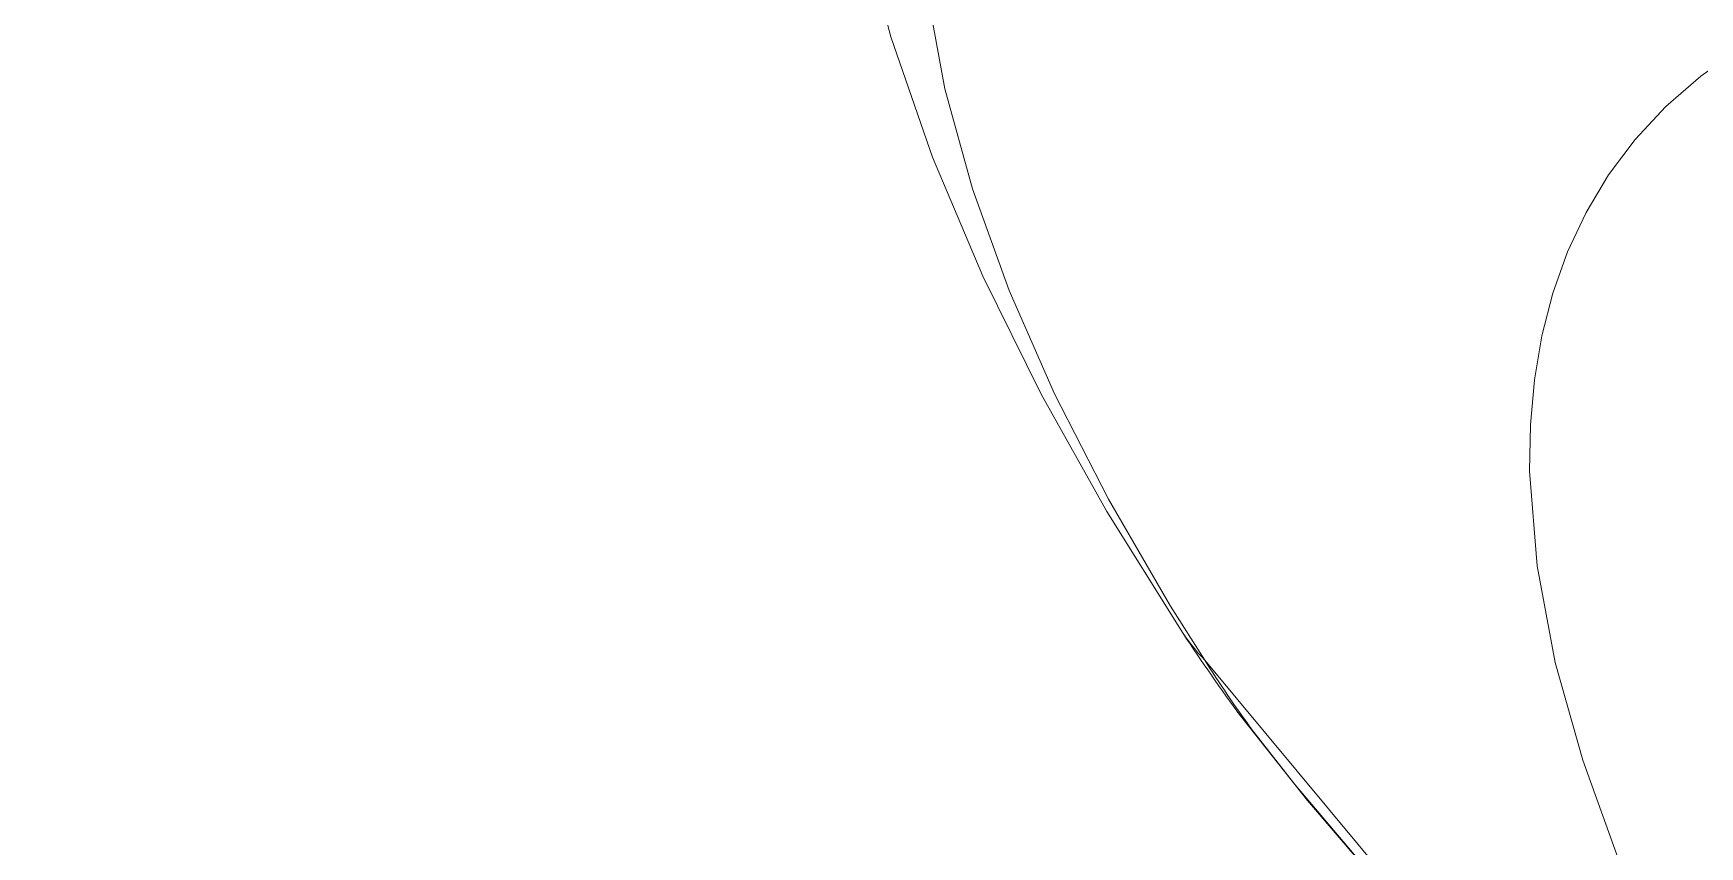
# Model space of a CAD drawing. Header units: metres. Extents: x 2999 to 3109, y 1752 to 1796.
# Drawn here: x 3008.42113 to 3008.43066, y 1761.37784 to 1761.38249 of the extents above; entities that cross this region are included whole.
import ezdxf

# ---------------------------------------------------------------- set-up
doc = ezdxf.new("R2010")
doc.units = ezdxf.units.M
doc.layers.add('PAREDES', color=7, linetype='Continuous')

msp = doc.modelspace()

# ---------------------------------------------------------------- linework, layer by layer
at = {"layer": 'PAREDES', "color": 253, "lineweight": 0}
msp.add_line((3008.427827771452, 1761.378905486785), (3008.429144788, 1761.377325218514), dxfattribs=at)
for points in [[(3008.427816322017, 1761.389575269297), (3008.427323572285, 1761.389093438994), (3008.426888617973, 1761.388570523915), (3008.426515943187, 1761.388010675875), (3008.426209457463, 1761.387419874025), (3008.42606166029, 1761.387062249545), (3008.425937486229, 1761.386697894941), (3008.425837087716, 1761.386328529774), (3008.425760031653, 1761.385955622224), (3008.425677577881, 1761.385269874842), (3008.425666695134, 1761.384583826911), (3008.42572566709, 1761.38387005302), (3008.425850228921, 1761.38316426431), (3008.426034157579, 1761.38246761902), (3008.426272128905, 1761.381779440965), (3008.426559140926, 1761.381100000254), (3008.426892152713, 1761.380426273617), (3008.427268058088, 1761.379756456722), (3008.427684423453, 1761.379088512305)], [(3008.427966061746, 1761.387099771878), (3008.427521017001, 1761.386699586484), (3008.427141449699, 1761.386272149822), (3008.426826857144, 1761.385820344366), (3008.426576397077, 1761.385346887718), (3008.426389000857, 1761.384854387572), (3008.426263116604, 1761.384344887882), (3008.426197270791, 1761.383820339003), (3008.426189748272, 1761.383282409419), (3008.426238901355, 1761.382732306705), (3008.426343101941, 1761.382171215034), (3008.4265005826, 1761.381599724355), (3008.426709673845, 1761.381018307615), (3008.426969015271, 1761.380427258722), (3008.427277048374, 1761.379826347553), (3008.427632656507, 1761.379215196503), (3008.42782779104, 1761.378905463386)], [(3008.430430942073, 1761.37721300122), (3008.430190754068, 1761.377772803264), (3008.42998830738, 1761.378334112215), (3008.429830948117, 1761.3788932873), (3008.429726762429, 1761.379445993899), (3008.42968407367, 1761.379986663214), (3008.42968848337, 1761.380250479615), (3008.429711344459, 1761.380508609268), (3008.429753745234, 1761.380760132487), (3008.429816641215, 1761.381004098029), (3008.429900672289, 1761.381239171028), (3008.430006867984, 1761.381464501995), (3008.430135622221, 1761.381678669552), (3008.430287531364, 1761.381880580985), (3008.430462965396, 1761.382069033672), (3008.430662141936, 1761.38224281683), (3008.430885087057, 1761.382400758323), (3008.431131654875, 1761.382541701259)], [(3008.42801178836, 1761.378615499765), (3008.428415696465, 1761.378104679757), (3008.428865551155, 1761.377576247012), (3008.429165909983, 1761.377261193677), (3008.429453361824, 1761.377016325907), (3008.429635530957, 1761.376893419494)], [(3008.429144788, 1761.377325218514), (3008.429033422192, 1761.377410328029), (3008.428818012823, 1761.377632843401), (3008.428343743735, 1761.378193292661), (3008.428090007385, 1761.378518640844)]]:
    msp.add_lwpolyline(points, dxfattribs=at)
for centre, radius, start, end in [((3009.676827079062, 1762.285709528957), 1.466147559632665, 210.8146830557488, 229.0535089544584), ((2890.800908319564, 1662.770187747473), 153.508512631862, 39.95148548770695, 40.01526449184303), ((2900.617963891043, 1670.98857066539), 140.7010131401963, 39.9529715888732, 40.02233896083693), ((3008.436595556307, 1761.384908872667), 0.01064351457303726, 213.1506297286534, 216.2475011053502), ((3008.428814133315, 1761.379826090677), 0.001349277166325217, 213.1589723778733, 223.0259065554816), ((3008.434412554153, 1761.383087800484), 0.007800693959012925, 212.421616317972, 215.8547080247579), ((3008.429088933774, 1761.379405029175), 0.001335389879464203, 216.2278758377913, 221.5838413517756)]:
    msp.add_arc(centre, radius, start, end, dxfattribs=at)

doc.saveas('drawing.dxf')
